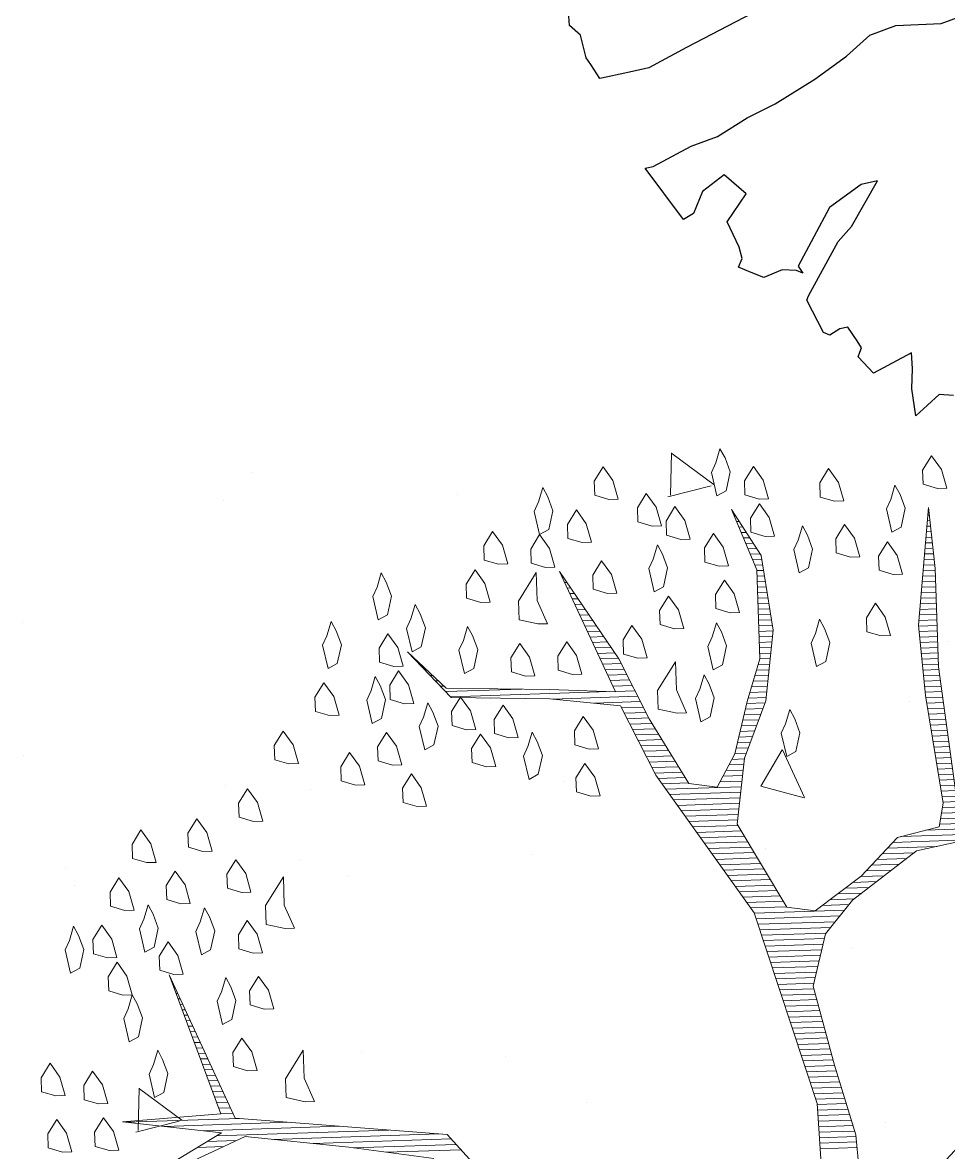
# Model space of a CAD drawing. Header units: millimetres. Extents: x 111 to 1506, y 14 to 566.
# Drawn here: x 213.613 to 214.78, y 110.55 to 111.973 of the extents above; entities that cross this region are included whole.
import ezdxf

# ---------------------------------------------------------------- set-up
doc = ezdxf.new("R2010")
doc.units = ezdxf.units.MM
doc.layers.add('ARBOLES', color=78, linetype='Continuous', lineweight=5)
doc.layers.add('fer', color=8, linetype='Continuous')

# ---------------------------------------------------------------- blocks, each defined once
blk = doc.blocks.new('tr')
at = {"layer": 'fer', "color": 97}
for p, q in [((1379.6218, 205.7988), (1379.6277, 205.7815)), ((1379.6218, 205.7988), (1379.6277, 205.7815)), ((1379.6277, 205.7815), (1379.6634, 205.7642)), ((1379.6277, 205.7815), (1379.6634, 205.7642)), ((1379.6634, 205.7642), (1379.6337, 205.7468)), ((1379.6634, 205.7642), (1379.6337, 205.7468)), ((1379.6634, 205.7642), (1379.6634, 205.7642)), ((1379.6634, 205.7642), (1379.6634, 205.7642)), ((1379.6337, 205.7468), (1379.6099, 205.7382)), ((1379.6337, 205.7468), (1379.6099, 205.7382)), ((1379.6099, 205.7382), (1379.592, 205.7295)), ((1379.6099, 205.7382), (1379.592, 205.7295)), ((1379.592, 205.7295), (1379.6337, 205.6948)), ((1379.592, 205.7295), (1379.6337, 205.6948)), ((1379.6337, 205.6948), (1379.6218, 205.6688)), ((1379.6337, 205.6948), (1379.6218, 205.6688)), ((1379.6337, 205.6948), (1379.6337, 205.6948)), ((1379.6337, 205.6948), (1379.6337, 205.6948)), ((1379.6039, 205.6602), (1379.592, 205.6429)), ((1379.6039, 205.6602), (1379.592, 205.6429)), ((1379.6099, 205.6688), (1379.6039, 205.6602)), ((1379.6099, 205.6688), (1379.6039, 205.6602)), ((1379.6158, 205.6688), (1379.6099, 205.6688)), ((1379.6158, 205.6688), (1379.6099, 205.6688)), ((1379.6218, 205.6688), (1379.6158, 205.6688)), ((1379.6218, 205.6688), (1379.6158, 205.6688)), ((1379.1933, 205.6082), (1379.1695, 205.6342)), ((1379.1933, 205.6082), (1379.1695, 205.6342)), ((1379.592, 205.6429), (1379.598, 205.6342)), ((1379.592, 205.6429), (1379.598, 205.6342)), ((1379.598, 205.6342), (1379.6099, 205.6255)), ((1379.598, 205.6342), (1379.6099, 205.6255)), ((1379.6099, 205.6255), (1379.6099, 205.6169)), ((1379.6099, 205.6255), (1379.6099, 205.6169)), ((1379.2171, 205.5562), (1379.1933, 205.6082)), ((1379.2171, 205.5562), (1379.1933, 205.6082)), ((1379.4075, 205.6082), (1379.4194, 205.5909)), ((1379.473, 205.5995), (1379.4075, 205.6082)), ((1379.4075, 205.6082), (1379.4194, 205.5909)), ((1379.473, 205.5995), (1379.4075, 205.6082)), ((1379.6099, 205.6169), (1379.5801, 205.5822)), ((1379.6099, 205.6169), (1379.5801, 205.5822)), ((1379.4194, 205.5909), (1379.4611, 205.5649)), ((1379.4194, 205.5909), (1379.4611, 205.5649)), ((1379.4968, 205.5909), (1379.473, 205.5995)), ((1379.4968, 205.5909), (1379.473, 205.5995)), ((1379.5741, 205.5822), (1379.4968, 205.5909)), ((1379.5741, 205.5822), (1379.4968, 205.5909)), ((1379.5801, 205.5822), (1379.5741, 205.5822)), ((1379.5801, 205.5822), (1379.5741, 205.5822)), ((1379.4611, 205.5649), (1379.5444, 205.5562)), ((1379.4611, 205.5649), (1379.5444, 205.5562)), ((1379.5444, 205.5562), (1379.5503, 205.5649)), ((1379.5444, 205.5562), (1379.5503, 205.5649)), ((1379.5503, 205.5649), (1379.5503, 205.5562)), ((1379.5503, 205.5649), (1379.5503, 205.5562)), ((1379.2409, 205.5302), (1379.2171, 205.5562)), ((1379.2409, 205.5302), (1379.2171, 205.5562)), ((1379.5503, 205.5562), (1379.5563, 205.5389)), ((1379.5503, 205.5562), (1379.5563, 205.5389)), ((1379.5563, 205.5389), (1379.5741, 205.5215)), ((1379.5563, 205.5389), (1379.5741, 205.5215)), ((1379.2766, 205.5129), (1379.2409, 205.5302)), ((1379.2766, 205.5129), (1379.2409, 205.5302)), ((1379.5741, 205.5215), (1379.5741, 205.5042)), ((1379.5741, 205.5215), (1379.5741, 205.5042)), ((1379.3182, 205.4869), (1379.2766, 205.5129)), ((1379.3182, 205.4869), (1379.2766, 205.5129)), ((1379.5741, 205.5042), (1379.5741, 205.4869)), ((1379.5741, 205.5042), (1379.5741, 205.4869)), ((1379.3659, 205.4522), (1379.3182, 205.4869)), ((1379.3659, 205.4522), (1379.3182, 205.4869)), ((1379.5503, 205.4782), (1379.5265, 205.4522)), ((1379.5503, 205.4782), (1379.5265, 205.4522)), ((1379.5622, 205.4869), (1379.5503, 205.4782)), ((1379.5622, 205.4869), (1379.5503, 205.4782)), ((1379.5503, 205.4782), (1379.5503, 205.4782)), ((1379.5503, 205.4782), (1379.5503, 205.4782)), ((1379.5741, 205.4869), (1379.5622, 205.4869)), ((1379.5741, 205.4869), (1379.5622, 205.4869)), ((1379.4849, 205.4609), (1379.473, 205.4262)), ((1379.4849, 205.4609), (1379.473, 205.4262)), ((1379.5265, 205.4522), (1379.4849, 205.4609)), ((1379.5265, 205.4522), (1379.4849, 205.4609)), ((1379.3956, 205.4262), (1379.3659, 205.4522)), ((1379.3956, 205.4262), (1379.3659, 205.4522)), ((1379.4313, 205.4002), (1379.3956, 205.4262)), ((1379.4313, 205.4002), (1379.3956, 205.4262)), ((1379.473, 205.4262), (1379.5027, 205.4089)), ((1379.473, 205.4262), (1379.5027, 205.4089)), ((1379.5027, 205.4089), (1379.5325, 205.4089)), ((1379.5027, 205.4089), (1379.5325, 205.4089)), ((1379.5325, 205.4089), (1379.5444, 205.4002)), ((1379.5325, 205.4089), (1379.5444, 205.4002)), ((1379.4551, 205.3742), (1379.4313, 205.4002)), ((1379.4551, 205.3742), (1379.4313, 205.4002)), ((1379.5444, 205.4002), (1379.5027, 205.3309)), ((1379.5444, 205.4002), (1379.5027, 205.3309)), ((1379.2706, 205.3829), (1379.3421, 205.3222)), ((1379.2706, 205.3829), (1379.3421, 205.3222)), ((1379.4968, 205.3396), (1379.4551, 205.3742)), ((1379.4968, 205.3396), (1379.4551, 205.3742)), ((1379.5027, 205.3309), (1379.4968, 205.3396)), ((1379.5027, 205.3309), (1379.4968, 205.3396)), ((1379.3421, 205.3222), (1379.3837, 205.2876)), ((1379.3421, 205.3222), (1379.3837, 205.2876)), ((1379.3837, 205.2876), (1379.3956, 205.2702)), ((1379.3837, 205.2876), (1379.3956, 205.2702)), ((1379.3956, 205.2702), (1379.4135, 205.2442)), ((1379.3956, 205.2702), (1379.4135, 205.2442)), ((1379.4194, 205.2356), (1379.4075, 205.2182)), ((1379.4194, 205.2356), (1379.4075, 205.2182)), ((1379.4135, 205.2442), (1379.4194, 205.2356)), ((1379.4135, 205.2442), (1379.4135, 205.2442)), ((1379.4135, 205.2442), (1379.4194, 205.2356)), ((1379.4135, 205.2442), (1379.4135, 205.2442)), ((1379.4016, 205.2096), (1379.3778, 205.1922)), ((1379.4016, 205.2096), (1379.3778, 205.1922)), ((1379.4075, 205.2182), (1379.4016, 205.2096)), ((1379.4075, 205.2182), (1379.4016, 205.2096)), ((1379.3778, 205.1922), (1379.3718, 205.1749)), ((1379.3778, 205.1922), (1379.3718, 205.1749)), ((1379.3778, 205.1922), (1379.3778, 205.1922)), ((1379.3778, 205.1922), (1379.3778, 205.1922)), ((1379.3778, 205.1922), (1379.3778, 205.1922)), ((1379.3778, 205.1922), (1379.3778, 205.1922)), ((1379.3718, 205.1749), (1379.3182, 205.1489)), ((1379.3718, 205.1749), (1379.3182, 205.1489))]:
    blk.add_line(p, q, dxfattribs=at)
blk = doc.blocks.new('*X16')
at = {"color": 0}
for p, q in [((17.5775, 17.92), (17.578, 17.92)), ((17.5814, 17.91), (17.584, 17.91)), ((17.9333, 17.91), (17.9341, 17.91)), ((17.5852, 17.9), (17.59, 17.9)), ((17.5891, 17.89), (17.596, 17.89)), ((17.9309, 17.89), (17.9356, 17.89)), ((17.9321, 17.9), (17.9348, 17.9)), ((17.5929, 17.88), (17.602, 17.88)), ((17.5967, 17.87), (17.608, 17.87)), ((17.6006, 17.86), (17.614, 17.86)), ((17.9273, 17.86), (17.9379, 17.86)), ((17.9285, 17.87), (17.9371, 17.87)), ((17.9297, 17.88), (17.9364, 17.88)), ((17.6044, 17.85), (17.62, 17.85)), ((17.6083, 17.84), (17.626, 17.84)), ((17.9249, 17.84), (17.9395, 17.84)), ((17.9261, 17.85), (17.9387, 17.85)), ((17.2621, 17.82), (17.2622, 17.82)), ((17.6121, 17.83), (17.6285, 17.83)), ((17.616, 17.82), (17.6298, 17.82)), ((17.9225, 17.82), (17.941, 17.82)), ((17.9237, 17.83), (17.9402, 17.83)), ((17.2663, 17.81), (17.2685, 17.81)), ((17.2706, 17.8), (17.2748, 17.8)), ((17.6191, 17.81), (17.631, 17.81)), ((17.6191, 17.8), (17.6323, 17.8)), ((17.9201, 17.8), (17.9423, 17.8)), ((17.9213, 17.81), (17.9418, 17.81)), ((17.2748, 17.79), (17.2811, 17.79)), ((17.279, 17.78), (17.2874, 17.78)), ((17.6191, 17.79), (17.6335, 17.79)), ((17.6191, 17.78), (17.6348, 17.78)), ((17.9177, 17.78), (17.9423, 17.78)), ((17.9189, 17.79), (17.9423, 17.79)), ((17.2832, 17.77), (17.2937, 17.77)), ((17.2875, 17.76), (17.3001, 17.76)), ((17.6191, 17.77), (17.636, 17.77)), ((17.6191, 17.76), (17.6373, 17.76)), ((17.9153, 17.76), (17.9423, 17.76)), ((17.9165, 17.77), (17.9423, 17.77)), ((17.2917, 17.75), (17.3064, 17.75)), ((17.2959, 17.74), (17.3127, 17.74)), ((17.6191, 17.75), (17.6385, 17.75)), ((17.6191, 17.74), (17.6398, 17.74)), ((17.9129, 17.74), (17.9423, 17.74)), ((17.9141, 17.75), (17.9423, 17.75)), ((17.3002, 17.73), (17.319, 17.73)), ((17.3044, 17.72), (17.3253, 17.72)), ((17.6191, 17.73), (17.641, 17.73)), ((17.6191, 17.72), (17.6423, 17.72)), ((17.9105, 17.72), (17.9423, 17.72)), ((17.9117, 17.73), (17.9423, 17.73)), ((17.3086, 17.71), (17.3316, 17.71)), ((17.3129, 17.7), (17.3379, 17.7)), ((17.6191, 17.71), (17.6435, 17.71)), ((17.6191, 17.7), (17.6445, 17.7)), ((17.9083, 17.7), (17.9423, 17.7)), ((17.9093, 17.71), (17.9423, 17.71)), ((16.9852, 17.68), (16.9856, 17.68)), ((17.3171, 17.69), (17.3443, 17.69)), ((17.3213, 17.68), (17.3506, 17.68)), ((17.6191, 17.69), (17.6431, 17.69)), ((17.6191, 17.68), (17.6418, 17.68)), ((17.909, 17.69), (17.9423, 17.69)), ((17.9097, 17.68), (17.9423, 17.68)), ((16.9942, 17.67), (16.9956, 17.67)), ((17.0032, 17.66), (17.0056, 17.66)), ((17.3256, 17.67), (17.3569, 17.67)), ((17.3298, 17.66), (17.3632, 17.66)), ((17.6191, 17.67), (17.6405, 17.67)), ((17.6191, 17.66), (17.6391, 17.66)), ((17.9103, 17.67), (17.9423, 17.67)), ((17.911, 17.66), (17.9423, 17.66)), ((17.0122, 17.65), (17.0156, 17.65)), ((17.0212, 17.64), (17.0256, 17.64)), ((17.334, 17.65), (17.368, 17.65)), ((17.3382, 17.64), (17.3727, 17.64)), ((17.6157, 17.64), (17.6365, 17.64)), ((17.619, 17.65), (17.6378, 17.65)), ((17.9117, 17.65), (17.9423, 17.65)), ((17.9123, 17.64), (17.9423, 17.64)), ((17.0302, 17.63), (17.0356, 17.63)), ((17.0392, 17.62), (17.0456, 17.62)), ((17.3425, 17.63), (17.3773, 17.63)), ((17.3467, 17.62), (17.3819, 17.62)), ((17.6091, 17.62), (17.6338, 17.62)), ((17.6124, 17.63), (17.6351, 17.63)), ((17.913, 17.63), (17.9423, 17.63)), ((17.9137, 17.62), (17.9428, 17.62)), ((17.0482, 17.61), (17.1861, 17.61)), ((17.0572, 17.6), (17.3444, 17.6)), ((17.3509, 17.61), (17.3865, 17.61)), ((17.3552, 17.6), (17.3911, 17.6)), ((17.6024, 17.6), (17.6311, 17.6)), ((17.6057, 17.61), (17.6325, 17.61)), ((17.9143, 17.61), (17.9438, 17.61)), ((17.915, 17.6), (17.9448, 17.6)), ((17.2417, 17.59), (17.3957, 17.59)), ((17.3167, 17.58), (17.4003, 17.58)), ((17.5957, 17.58), (17.6285, 17.58)), ((17.5991, 17.59), (17.6298, 17.59)), ((17.9157, 17.59), (17.9459, 17.59)), ((17.9163, 17.58), (17.9469, 17.58)), ((17.3657, 17.57), (17.405, 17.57)), ((17.3704, 17.56), (17.4096, 17.56)), ((17.5899, 17.56), (17.6219, 17.56)), ((17.5926, 17.57), (17.6261, 17.57)), ((17.9172, 17.57), (17.9479, 17.57)), ((17.9186, 17.56), (17.949, 17.56)), ((17.3751, 17.55), (17.4142, 17.55)), ((17.3797, 17.54), (17.4197, 17.54)), ((17.5844, 17.54), (17.6136, 17.54)), ((17.5872, 17.55), (17.6178, 17.55)), ((17.9199, 17.55), (17.95, 17.55)), ((17.9212, 17.54), (17.951, 17.54)), ((17.3844, 17.53), (17.4254, 17.53)), ((17.3891, 17.52), (17.4311, 17.52)), ((17.579, 17.52), (17.6053, 17.52)), ((17.5817, 17.53), (17.6094, 17.53)), ((17.9225, 17.53), (17.9521, 17.53)), ((17.9238, 17.52), (17.9531, 17.52)), ((17.3937, 17.51), (17.4369, 17.51)), ((17.3984, 17.5), (17.4426, 17.5)), ((17.5735, 17.5), (17.5969, 17.5)), ((17.5762, 17.51), (17.6011, 17.51)), ((17.9251, 17.51), (17.9541, 17.51)), ((17.9264, 17.5), (17.9552, 17.5)), ((17.4031, 17.49), (17.4483, 17.49)), ((17.4077, 17.48), (17.454, 17.48)), ((17.568, 17.48), (17.5886, 17.48)), ((17.5708, 17.49), (17.5928, 17.49)), ((17.9277, 17.49), (17.9562, 17.49)), ((17.929, 17.48), (17.9572, 17.48)), ((17.4124, 17.47), (17.4597, 17.47)), ((17.4171, 17.46), (17.4654, 17.46)), ((17.5566, 17.46), (17.5834, 17.46)), ((17.5623, 17.47), (17.5849, 17.47)), ((17.9303, 17.47), (17.9583, 17.47)), ((17.9316, 17.46), (17.9593, 17.46)), ((17.4217, 17.45), (17.4711, 17.45)), ((17.4276, 17.44), (17.4769, 17.44)), ((17.5452, 17.44), (17.5806, 17.44)), ((17.5509, 17.45), (17.582, 17.45)), ((17.9329, 17.45), (17.9604, 17.45)), ((17.9342, 17.44), (17.9614, 17.44)), ((17.4343, 17.43), (17.4826, 17.43)), ((17.441, 17.42), (17.5777, 17.42)), ((17.4476, 17.41), (17.5763, 17.41)), ((17.5394, 17.43), (17.5792, 17.43)), ((17.9355, 17.43), (17.9624, 17.43)), ((17.9368, 17.42), (17.9635, 17.42)), ((17.9381, 17.41), (17.9645, 17.41)), ((17.4543, 17.4), (17.5749, 17.4)), ((17.461, 17.39), (17.5734, 17.39)), ((17.9394, 17.4), (17.9655, 17.4)), ((17.9407, 17.39), (17.9666, 17.39)), ((17.4676, 17.38), (17.572, 17.38)), ((17.4743, 17.37), (17.5706, 17.37)), ((17.9407, 17.37), (17.984, 17.37)), ((17.942, 17.38), (17.9676, 17.38)), ((17.481, 17.36), (17.5692, 17.36)), ((17.4876, 17.35), (17.5695, 17.35)), ((17.9367, 17.35), (18.061, 17.35)), ((17.9387, 17.36), (18.004, 17.36)), ((17.4943, 17.34), (17.5751, 17.34)), ((17.501, 17.33), (17.5807, 17.33)), ((17.9087, 17.33), (18.0396, 17.33)), ((17.9347, 17.34), (18.0503, 17.34)), ((17.5076, 17.32), (17.5862, 17.32)), ((17.5143, 17.31), (17.5918, 17.31)), ((17.8487, 17.31), (17.9816, 17.31)), ((17.8637, 17.32), (18.0288, 17.32)), ((17.521, 17.3), (17.5973, 17.3)), ((17.5276, 17.29), (17.6029, 17.29)), ((17.8287, 17.29), (17.887, 17.29)), ((17.8387, 17.3), (17.9283, 17.3)), ((17.5343, 17.28), (17.6084, 17.28)), ((17.541, 17.27), (17.614, 17.27)), ((17.8087, 17.27), (17.859, 17.27)), ((17.8187, 17.28), (17.873, 17.28)), ((17.5476, 17.26), (17.6195, 17.26)), ((17.5543, 17.25), (17.6251, 17.25)), ((17.7884, 17.25), (17.831, 17.25)), ((17.7987, 17.26), (17.845, 17.26)), ((17.561, 17.24), (17.6307, 17.24)), ((17.5676, 17.23), (17.6362, 17.23)), ((17.7599, 17.23), (17.803, 17.23)), ((17.7741, 17.24), (17.817, 17.24)), ((17.5743, 17.22), (17.6418, 17.22)), ((17.581, 17.21), (17.6473, 17.21)), ((17.7313, 17.21), (17.775, 17.21)), ((17.7456, 17.22), (17.789, 17.22)), ((17.5876, 17.2), (17.6529, 17.2)), ((17.5939, 17.19), (17.7568, 17.19)), ((17.717, 17.2), (17.7653, 17.2)), ((17.5968, 17.18), (17.7482, 17.18)), ((17.5998, 17.17), (17.7396, 17.17)), ((17.6027, 17.16), (17.731, 17.16)), ((17.6056, 17.15), (17.7225, 17.15)), ((17.6085, 17.14), (17.7189, 17.14)), ((17.6115, 17.13), (17.7161, 17.13)), ((16.5321, 17.11), (16.5325, 17.11)), ((17.6144, 17.12), (17.7134, 17.12)), ((17.6173, 17.11), (17.7107, 17.11)), ((16.5355, 17.1), (16.5367, 17.1)), ((16.5388, 17.09), (16.5409, 17.09)), ((17.6203, 17.1), (17.7079, 17.1)), ((17.6232, 17.09), (17.7052, 17.09)), ((16.5421, 17.08), (16.5451, 17.08)), ((16.5454, 17.07), (16.5493, 17.07)), ((17.6261, 17.08), (17.7025, 17.08)), ((17.629, 17.07), (17.6998, 17.07)), ((16.5488, 17.06), (16.5535, 17.06)), ((16.5521, 17.05), (16.5577, 17.05)), ((17.632, 17.06), (17.697, 17.06)), ((17.6349, 17.05), (17.6968, 17.05)), ((16.5554, 17.04), (16.5619, 17.04)), ((16.5588, 17.03), (16.566, 17.03)), ((17.6378, 17.04), (17.6992, 17.04)), ((17.6407, 17.03), (17.7015, 17.03)), ((16.5621, 17.02), (16.5702, 17.02)), ((16.5654, 17.01), (16.5744, 17.01)), ((17.6437, 17.02), (17.7039, 17.02)), ((17.6466, 17.01), (17.7062, 17.01)), ((16.5688, 17), (16.5786, 17)), ((16.5721, 16.99), (16.5828, 16.99)), ((17.6495, 17), (17.7086, 17)), ((17.6524, 16.99), (17.7109, 16.99)), ((16.5754, 16.98), (16.587, 16.98)), ((16.5788, 16.97), (16.5912, 16.97)), ((16.5821, 16.96), (16.5954, 16.96)), ((17.6554, 16.98), (17.7133, 16.98)), ((17.6583, 16.97), (17.7156, 16.97)), ((17.6612, 16.96), (17.718, 16.96)), ((16.5854, 16.95), (16.5996, 16.95)), ((16.5888, 16.94), (16.6038, 16.94)), ((17.6642, 16.95), (17.7204, 16.95)), ((17.6671, 16.94), (17.7227, 16.94)), ((16.5921, 16.93), (16.608, 16.93)), ((16.5954, 16.92), (16.6122, 16.92)), ((17.67, 16.93), (17.7251, 16.93)), ((17.6729, 16.92), (17.7274, 16.92)), ((16.5988, 16.91), (16.6164, 16.91)), ((16.6021, 16.9), (16.6206, 16.9)), ((17.6759, 16.91), (17.7298, 16.91)), ((17.6788, 16.9), (17.7324, 16.9)), ((16.6054, 16.89), (16.6248, 16.89)), ((16.6088, 16.88), (16.629, 16.88)), ((17.6817, 16.89), (17.7351, 16.89)), ((17.6846, 16.88), (17.7378, 16.88)), ((16.6121, 16.87), (16.6331, 16.87)), ((16.6154, 16.86), (16.6373, 16.86)), ((17.6876, 16.87), (17.7404, 16.87)), ((17.6905, 16.86), (17.7431, 16.86)), ((16.443, 16.85), (16.6488, 16.85)), ((16.513, 16.84), (16.7388, 16.84)), ((17.6934, 16.85), (17.7458, 16.85)), ((17.6957, 16.84), (17.7484, 16.84)), ((16.583, 16.83), (16.8288, 16.83)), ((16.6062, 16.82), (16.9188, 16.82)), ((17.6961, 16.83), (17.7511, 16.83)), ((17.6964, 16.82), (17.7538, 16.82)), ((16.5708, 16.8), (16.6189, 16.8)), ((16.5885, 16.81), (16.6422, 16.81)), ((16.7083, 16.81), (17.0088, 16.81)), ((16.7816, 16.8), (17.0309, 16.8)), ((17.6967, 16.81), (17.7564, 16.81)), ((17.6971, 16.8), (17.7591, 16.8)), ((16.8532, 16.79), (17.0394, 16.79)), ((16.9132, 16.78), (17.0478, 16.78)), ((17.6974, 16.79), (17.7618, 16.79)), ((17.6977, 16.78), (17.7639, 16.78)), ((17.6981, 16.77), (17.7645, 16.77)), ((17.6984, 16.76), (17.7651, 16.76))]:
    blk.add_line(p, q, dxfattribs=at)
blk = doc.blocks.new('E1E')
at = {"layer": 'ARBOLES', "ltscale": 0.2}
for p, q in [((96.7825, 58.4946), (96.7278, 58.4546)), ((96.8025, 58.431), (96.78, 58.4907)), ((96.8019, 58.4317), (96.7246, 58.4514)), ((96.5104, 58.2531), (96.5104, 58.2531)), ((96.1659, 58.1962), (96.1659, 58.1962)), ((97.0096, 58.183), (97.0096, 58.183)), ((96.3063, 58.1771), (96.3063, 58.1771)), ((97.032, 58.1625), (97.032, 58.1625)), ((95.7346, 58.0534), (95.7346, 58.0534)), ((97.1546, 58.0293), (97.1546, 58.0293)), ((96.6306, 58.0145), (96.6306, 58.0145)), ((96.7075, 58.0206), (96.7075, 58.0206)), ((96.8535, 57.957), (96.8535, 57.957)), ((96.7329, 57.9133), (96.7329, 57.9133)), ((96.3831, 57.8787), (96.3831, 57.8787)), ((97.2321, 57.8433), (97.2321, 57.8433)), ((95.8816, 57.8288), (95.8816, 57.8288)), ((96.3808, 57.7588), (96.3808, 57.7588)), ((96.0586, 57.7367), (96.0586, 57.7367)), ((96.5308, 57.6837), (96.5308, 57.6837)), ((96.1011, 57.6524), (96.0338, 57.644)), ((96.0922, 57.5891), (96.1014, 57.6522)), ((96.5309, 57.6553), (96.5309, 57.6553)), ((96.0916, 57.5886), (96.0336, 57.6433)), ((97.0189, 57.5576), (97.0189, 57.5576)), ((96.9955, 57.5021), (96.9955, 57.5021)), ((95.9403, 57.448), (95.9403, 57.448)), ((96.6945, 57.4157), (96.6945, 57.4157)), ((96.4995, 57.3914), (96.4995, 57.3914)), ((95.9202, 57.3422), (95.9202, 57.3422)), ((96.3968, 57.2987), (96.3421, 57.2587)), ((96.4168, 57.2351), (96.3942, 57.2948)), ((96.2526, 57.2622), (96.2526, 57.2622)), ((96.37, 57.2738), (96.37, 57.2738)), ((96.4161, 57.2358), (96.3388, 57.2555)), ((96.0455, 57.1319), (96.0455, 57.1319))]:
    blk.add_line(p, q, dxfattribs=at)
for points in [[(96.2345, 58.3733), (96.3437, 58.3206), (96.6509, 58.4184), (96.8252, 58.2544), (96.6733, 58.4206), (96.807, 58.4879), (96.6617, 58.4466), (96.7737, 58.5977), (96.6263, 58.4386), (96.4745, 58.3944), (96.3488, 58.3618)], [(95.6102, 58.0251), (95.6715, 58.1849), (95.7164, 58.1893), (95.7692, 58.0881), (95.8387, 58.0021), (95.9139, 57.9032), (95.9263, 57.8229), (95.9075, 57.76), (95.8454, 57.6544), (95.75, 57.5886)], [(95.8158, 57.5633), (95.9193, 57.3834), (95.9802, 57.2468), (96.0243, 57.1651), (95.9714, 57.3364), (95.9215, 57.4311), (95.8354, 57.572), (95.8274, 57.6074), (95.8801, 57.6465), (95.909, 57.7217), (95.9538, 57.7962), (95.9957, 57.8071), (96.1128, 57.719), (96.1404, 57.6221), (96.1426, 57.5296), (96.173, 57.4262), (96.2324, 57.3279), (96.3004, 57.2803), (96.2302, 57.3504), (96.1752, 57.4739), (96.1686, 57.5412), (96.1563, 57.6214), (96.162, 57.6785), (96.2039, 57.6894), (96.2965, 57.6215), (96.3732, 57.5543), (96.5063, 57.4655), (96.3594, 57.6027), (96.4534, 57.6368), (96.5994, 57.694), (96.6746, 57.6651), (96.5871, 57.7041), (96.4476, 57.6498), (96.3442, 57.6194), (96.2553, 57.6966), (96.0383, 57.8338), (95.8415, 58.0658), (95.7481, 58.258)]]:
    blk.add_lwpolyline(points, dxfattribs=at)
for points in [[(96.8742, 58.5645), (96.8966, 58.5667), (96.9053, 58.5472), (96.9009, 58.5219), (96.8792, 58.5356), (96.8612, 58.5588)], [(96.8091, 58.5356), (96.8315, 58.5378), (96.8402, 58.5183), (96.8359, 58.493), (96.8142, 58.5067), (96.7961, 58.5298)], [(96.9154, 58.4894), (96.9378, 58.4916), (96.9465, 58.4721), (96.9422, 58.4468), (96.9205, 58.4605), (96.9024, 58.4836)], [(96.8511, 58.4763), (96.8735, 58.4785), (96.8822, 58.459), (96.8779, 58.4337), (96.8562, 58.4474), (96.8381, 58.4705)], [(96.7962, 58.3896), (96.7969, 58.4055), (96.7759, 58.4351), (96.7658, 58.4228), (96.7709, 58.3939), (96.7861, 58.3773), (96.7984, 58.3671)], [(96.8635, 58.326), (96.8642, 58.3419), (96.8432, 58.3715), (96.8331, 58.3592), (96.8382, 58.3303), (96.8534, 58.3137), (96.8657, 58.3036)], [(96.562, 58.3554), (96.5909, 58.3605), (96.6025, 58.3345), (96.5939, 58.2839), (96.5765, 58.3229), (96.549, 58.3496)], [(96.6603, 58.3446), (96.6828, 58.3468), (96.6914, 58.3273), (96.6871, 58.302), (96.6654, 58.3157), (96.6473, 58.3388)], [(96.8787, 58.3094), (96.9011, 58.3116), (96.9098, 58.292), (96.9055, 58.2667), (96.8838, 58.2805), (96.8657, 58.3036)], [(96.985, 58.2632), (96.9857, 58.2791), (96.9647, 58.3087), (96.9546, 58.2964), (96.9597, 58.2675), (96.9749, 58.2509), (96.9872, 58.2408)], [(96.7421, 58.2486), (96.7428, 58.2645), (96.7218, 58.2941), (96.7117, 58.2818), (96.7168, 58.2529), (96.732, 58.2363), (96.7443, 58.2261)], [(96.8187, 58.2515), (96.8411, 58.2537), (96.8498, 58.2342), (96.8455, 58.2089), (96.8238, 58.2226), (96.8057, 58.2457)], [(96.9214, 58.266), (96.9438, 58.2682), (96.9525, 58.2487), (96.9481, 58.2234), (96.9264, 58.2371), (96.9084, 58.2602)], [(96.672, 58.2485), (96.6944, 58.2507), (96.7031, 58.2312), (96.6988, 58.2059), (96.6771, 58.2196), (96.659, 58.2427)], [(96.8925, 58.1908), (96.8932, 58.2067), (96.8722, 58.2364), (96.8621, 58.2241), (96.8672, 58.1951), (96.8824, 58.1785), (96.8947, 58.1684)], [(96.8116, 58.1626), (96.8123, 58.1785), (96.7913, 58.2081), (96.7812, 58.1958), (96.7863, 58.1669), (96.8014, 58.1503), (96.8137, 58.1402)], [(96.9243, 58.1894), (96.9467, 58.1916), (96.9554, 58.1721), (96.9511, 58.1468), (96.9294, 58.1605), (96.9113, 58.1836)], [(96.7197, 58.1762), (96.7422, 58.1784), (96.7508, 58.1589), (96.7465, 58.1336), (96.7248, 58.1473), (96.7067, 58.1705)], [(96.8492, 58.1481), (96.8716, 58.1503), (96.8803, 58.1308), (96.8759, 58.1055), (96.8542, 58.1192), (96.8362, 58.1423)], [(96.6887, 58.1235), (96.7176, 58.1285), (96.7292, 58.1025), (96.7206, 58.0519), (96.7032, 58.0909), (96.6757, 58.1177)], [(96.7704, 58.0975), (96.7928, 58.0997), (96.8015, 58.0802), (96.7972, 58.0549), (96.7755, 58.0686), (96.7574, 58.0917)], [(96.9208, 58.1099), (96.9432, 58.1121), (96.9518, 58.0926), (96.9475, 58.0672), (96.9258, 58.081), (96.9077, 58.1041)], [(96.8485, 58.0621), (96.8709, 58.0643), (96.8796, 58.0448), (96.8753, 58.0195), (96.8536, 58.0332), (96.8355, 58.0563)], [(96.7943, 57.9912), (96.8167, 57.9934), (96.8254, 57.9739), (96.8211, 57.9486), (96.7994, 57.9623), (96.7813, 57.9854)], [(96.7771, 57.89), (96.7995, 57.8922), (96.8082, 57.8727), (96.8038, 57.8474), (96.7821, 57.8611), (96.764, 57.8842)], [(96.5725, 57.8769), (96.5949, 57.879), (96.6036, 57.8595), (96.5993, 57.8342), (96.5776, 57.848), (96.5595, 57.8711)], [(96.6715, 57.882), (96.6939, 57.8842), (96.7026, 57.8647), (96.6983, 57.8394), (96.6766, 57.8531), (96.6585, 57.8762)], [(96.6311, 57.8328), (96.6535, 57.835), (96.6622, 57.8155), (96.6578, 57.7902), (96.6362, 57.8039), (96.6181, 57.827)], [(96.6145, 57.7475), (96.6152, 57.7634), (96.5942, 57.793), (96.5841, 57.7807), (96.5892, 57.7518), (96.6044, 57.7352), (96.6167, 57.7251)], [(96.7475, 57.7989), (96.7699, 57.8011), (96.7786, 57.7816), (96.7743, 57.7563), (96.7526, 57.77), (96.7345, 57.7931)], [(96.4511, 57.7293), (96.4519, 57.7452), (96.4309, 57.7748), (96.4208, 57.7625), (96.4258, 57.7336), (96.441, 57.717), (96.4533, 57.7069)], [(96.4981, 57.7814), (96.5205, 57.7836), (96.5292, 57.7641), (96.5249, 57.7388), (96.5032, 57.7525), (96.4851, 57.7756)], [(96.7034, 57.7403), (96.7041, 57.7562), (96.6832, 57.7859), (96.673, 57.7736), (96.6781, 57.7446), (96.6933, 57.728), (96.7056, 57.7179)], [(96.3347, 57.7632), (96.3571, 57.7654), (96.3658, 57.7459), (96.3615, 57.7206), (96.3398, 57.7343), (96.3217, 57.7574)], [(96.5473, 57.7409), (96.5697, 57.7431), (96.5784, 57.7236), (96.5741, 57.6983), (96.5524, 57.712), (96.5343, 57.7351)], [(96.6492, 57.7396), (96.6716, 57.7417), (96.6803, 57.7222), (96.676, 57.6969), (96.6543, 57.7107), (96.6362, 57.7338)], [(96.483, 57.7279), (96.5054, 57.7301), (96.5141, 57.7106), (96.5097, 57.6853), (96.488, 57.699), (96.4699, 57.7221)], [(96.7967, 57.6883), (96.7974, 57.7042), (96.7764, 57.7339), (96.7663, 57.7216), (96.7714, 57.6927), (96.7866, 57.676), (96.7989, 57.6659)], [(96.3637, 57.6982), (96.3861, 57.7003), (96.3948, 57.6808), (96.3905, 57.6555), (96.3688, 57.6692), (96.3507, 57.6924)], [(96.6854, 57.6933), (96.7078, 57.6955), (96.7165, 57.676), (96.7122, 57.6507), (96.6905, 57.6644), (96.6724, 57.6875)], [(96.6023, 57.6174), (96.603, 57.6333), (96.582, 57.6629), (96.5719, 57.6506), (96.577, 57.6217), (96.5922, 57.6051), (96.6045, 57.595)], [(96.6883, 57.6167), (96.689, 57.6326), (96.6681, 57.6622), (96.6579, 57.6499), (96.663, 57.621), (96.6782, 57.6044), (96.6905, 57.5943)], [(96.7541, 57.5914), (96.7548, 57.6073), (96.7339, 57.637), (96.7237, 57.6247), (96.7288, 57.5958), (96.744, 57.5791), (96.7563, 57.569)], [(96.4946, 57.6317), (96.517, 57.6339), (96.5257, 57.6144), (96.5214, 57.5891), (96.4997, 57.6028), (96.4816, 57.626)], [(96.2604, 57.5976), (96.2893, 57.6027), (96.3009, 57.5767), (96.2923, 57.5261), (96.2749, 57.5651), (96.2474, 57.5918)], [(96.4295, 57.6028), (96.452, 57.605), (96.4606, 57.5855), (96.4563, 57.5602), (96.4346, 57.5739), (96.4165, 57.597)], [(96.1021, 57.5505), (96.1028, 57.5664), (96.0818, 57.596), (96.0717, 57.5837), (96.0768, 57.5548), (96.092, 57.5382), (96.1043, 57.5281)], [(96.2424, 57.5506), (96.2431, 57.5665), (96.2221, 57.5961), (96.212, 57.5838), (96.2171, 57.5549), (96.2322, 57.5383), (96.2445, 57.5282)], [(96.5069, 57.5515), (96.5358, 57.5566), (96.5474, 57.5306), (96.5388, 57.48), (96.5214, 57.519), (96.4939, 57.5457)], [(96.5995, 57.5537), (96.6219, 57.5559), (96.6306, 57.5364), (96.6262, 57.5111), (96.6045, 57.5248), (96.5865, 57.548)], [(96.3472, 57.5427), (96.3696, 57.5449), (96.3783, 57.5254), (96.374, 57.5001), (96.3523, 57.5138), (96.3342, 57.5369)], [(96.2547, 57.4704), (96.2554, 57.4863), (96.2344, 57.5159), (96.2243, 57.5036), (96.2294, 57.4747), (96.2446, 57.4581), (96.2569, 57.448)], [(96.3125, 57.4805), (96.3349, 57.4827), (96.3436, 57.4632), (96.3393, 57.4379), (96.3176, 57.4516), (96.2995, 57.4747)], [(96.5966, 57.4901), (96.619, 57.4923), (96.6277, 57.4728), (96.6234, 57.4475), (96.6017, 57.4612), (96.5836, 57.4843)], [(96.4268, 57.469), (96.4492, 57.4712), (96.4578, 57.4517), (96.4535, 57.4264), (96.4318, 57.4401), (96.4137, 57.4633)], [(96.5287, 57.4677), (96.5511, 57.4699), (96.5598, 57.4503), (96.5555, 57.425), (96.5338, 57.4388), (96.5157, 57.4619)], [(96.1116, 57.4067), (96.1123, 57.4226), (96.0913, 57.4522), (96.0812, 57.4399), (96.0863, 57.411), (96.1015, 57.3944), (96.1138, 57.3842)], [(96.382, 57.3946), (96.3827, 57.4105), (96.3617, 57.4401), (96.3516, 57.4278), (96.3567, 57.3989), (96.3719, 57.3823), (96.3842, 57.3721)], [(96.2432, 57.4263), (96.2656, 57.4285), (96.2743, 57.4089), (96.2699, 57.3836), (96.2482, 57.3974), (96.2302, 57.4205)], [(96.4911, 57.412), (96.5135, 57.4142), (96.5222, 57.3947), (96.5179, 57.3694), (96.4962, 57.3831), (96.4781, 57.4062)], [(96.5757, 57.3795), (96.5764, 57.3954), (96.5555, 57.425), (96.5453, 57.4127), (96.5504, 57.3838), (96.5656, 57.3672), (96.5779, 57.3571)], [(96.0177, 57.3726), (96.0401, 57.3748), (96.0488, 57.3553), (96.0444, 57.33), (96.0227, 57.3437), (96.0047, 57.3668)], [(96.2851, 57.367), (96.3075, 57.3692), (96.3162, 57.3497), (96.3119, 57.3244), (96.2902, 57.3381), (96.2721, 57.3612)], [(96.3545, 57.3512), (96.377, 57.3533), (96.3856, 57.3338), (96.3813, 57.3085), (96.3596, 57.3223), (96.3415, 57.3454)], [(96.4023, 57.349), (96.4247, 57.3512), (96.4334, 57.3317), (96.429, 57.3064), (96.4073, 57.3201), (96.3893, 57.3432)], [(96.1891, 57.2853), (96.1898, 57.3012), (96.1688, 57.3308), (96.1587, 57.3185), (96.1637, 57.2896), (96.1789, 57.273), (96.1912, 57.2629)], [(96.4782, 57.3361), (96.5006, 57.3383), (96.5093, 57.3187), (96.5049, 57.2934), (96.4833, 57.3072), (96.4652, 57.3303)], [(96.2375, 57.299), (96.2599, 57.3012), (96.2686, 57.2817), (96.2643, 57.2564), (96.2426, 57.2701), (96.2245, 57.2932)], [(96.0358, 57.2794), (96.0582, 57.2816), (96.0669, 57.262), (96.0626, 57.2367), (96.0409, 57.2505), (96.0228, 57.2736)], [(96.1059, 57.2794), (96.1283, 57.2816), (96.137, 57.2621), (96.1327, 57.2368), (96.111, 57.2505), (96.0929, 57.2736)], [(96.3489, 57.2239), (96.3496, 57.2398), (96.3286, 57.2695), (96.3185, 57.2572), (96.3236, 57.2282), (96.3387, 57.2116), (96.351, 57.2015)], [(96.2671, 57.2499), (96.2896, 57.2521), (96.2982, 57.2326), (96.2939, 57.2073), (96.2722, 57.221), (96.2541, 57.2441)], [(96.0821, 57.1753), (96.0829, 57.1912), (96.0619, 57.2208), (96.0518, 57.2085), (96.0568, 57.1796), (96.072, 57.163), (96.0843, 57.1529)], [(96.1602, 57.2101), (96.1826, 57.2122), (96.1913, 57.1927), (96.187, 57.1674), (96.1653, 57.1812), (96.1472, 57.2043)], [(96.0229, 57.1333), (96.0453, 57.1355), (96.054, 57.116), (96.0497, 57.0907), (96.028, 57.1044), (96.0099, 57.1275)]]:
    blk.add_lwpolyline(points, close=True, dxfattribs=at)
at = {"layer": 'ARBOLES', "ltscale": 0.2, "xscale": 0.8372139817761642, "yscale": 0.8372139817761642, "zscale": 0.8372139817761642, "rotation": 204.0028523145856}
blk.add_blockref('*X16', (103.6395, 76.9735), dxfattribs=at)

msp = doc.modelspace()

# ---------------------------------------------------------------- block references
at = {"lineweight": 100, "rotation": 247.9147716791316}
msp.add_blockref('tr', (542.80561, 1467.27342), dxfattribs=at)
at = {"layer": 'ARBOLES', "color": 0, "xscale": 0.8310831642732954, "yscale": 0.8310831642732954, "zscale": 0.8310831642732954, "rotation": 157.9147716791316}
msp.add_blockref('E1E', (306.56623, 125.37988), dxfattribs=at)

doc.saveas('drawing.dxf')
